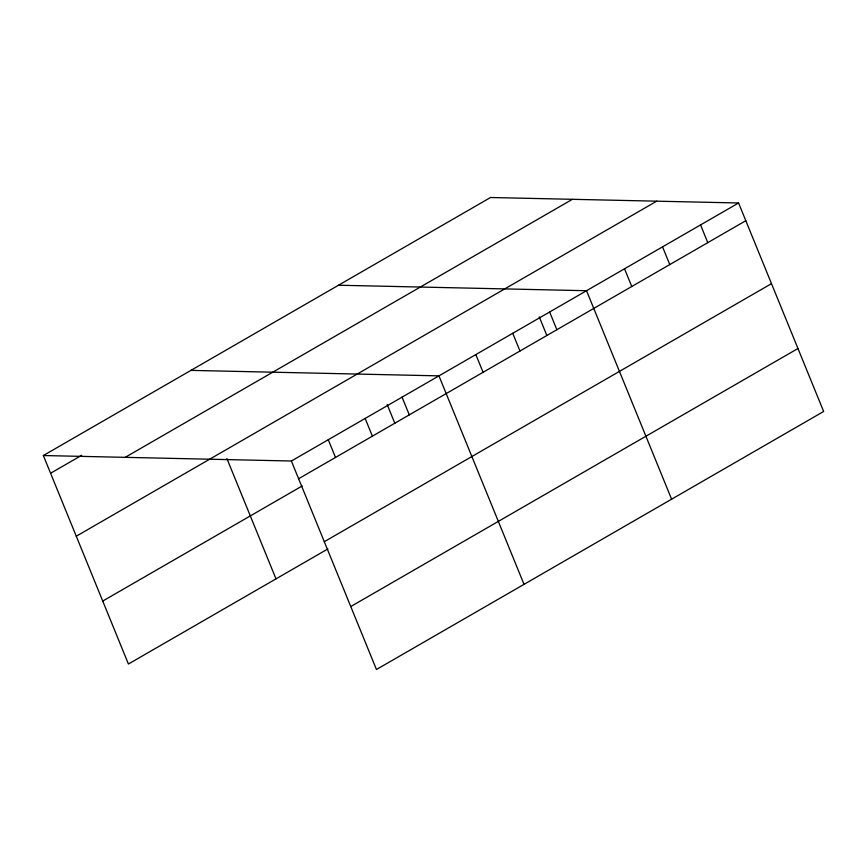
<?xml version="1.0" encoding="UTF-8"?>
<svg xmlns="http://www.w3.org/2000/svg" width="867" height="867" viewBox="0 0 867 867"><rect width="100%" height="100%" fill="white"/><g stroke="black" fill="none" stroke-linecap="round" stroke-linejoin="round"><path stroke-width="1.3" d="M43.35 455.533L490.549 197.503L738.576 202.986L823.65 411.467L376.451 669.497L291.377 461.016L43.35 455.533L128.424 664.014L327.889 548.93M50.579 473.252L81.715 455.294M125.195 457.342L572.393 199.312M76.274 536.207L656.72 201.177M291.377 461.016L738.576 202.986M298.606 478.736L745.804 220.706M102.739 601.059L302.193 485.975M324.301 541.691L771.489 283.661M350.767 606.542L797.965 348.512M338.498 285.232L586.526 290.716L671.6 499.197M190.924 370.382L438.951 375.866L524.026 584.347M700.558 224.921L707.786 242.641M662.551 246.857L669.779 264.576M624.533 268.792L631.772 286.5M549.635 312.001L556.863 329.72M539.241 316.845L546.882 335.551M512.744 333.296L519.972 351.016M475.842 354.581L483.082 372.301M402.06 397.151L409.289 414.87M387.202 404.575L394.832 423.28M365.17 418.447L372.398 436.166M328.268 439.732L335.507 457.451M226.894 458.535L275.999 578.863"/></g></svg>
